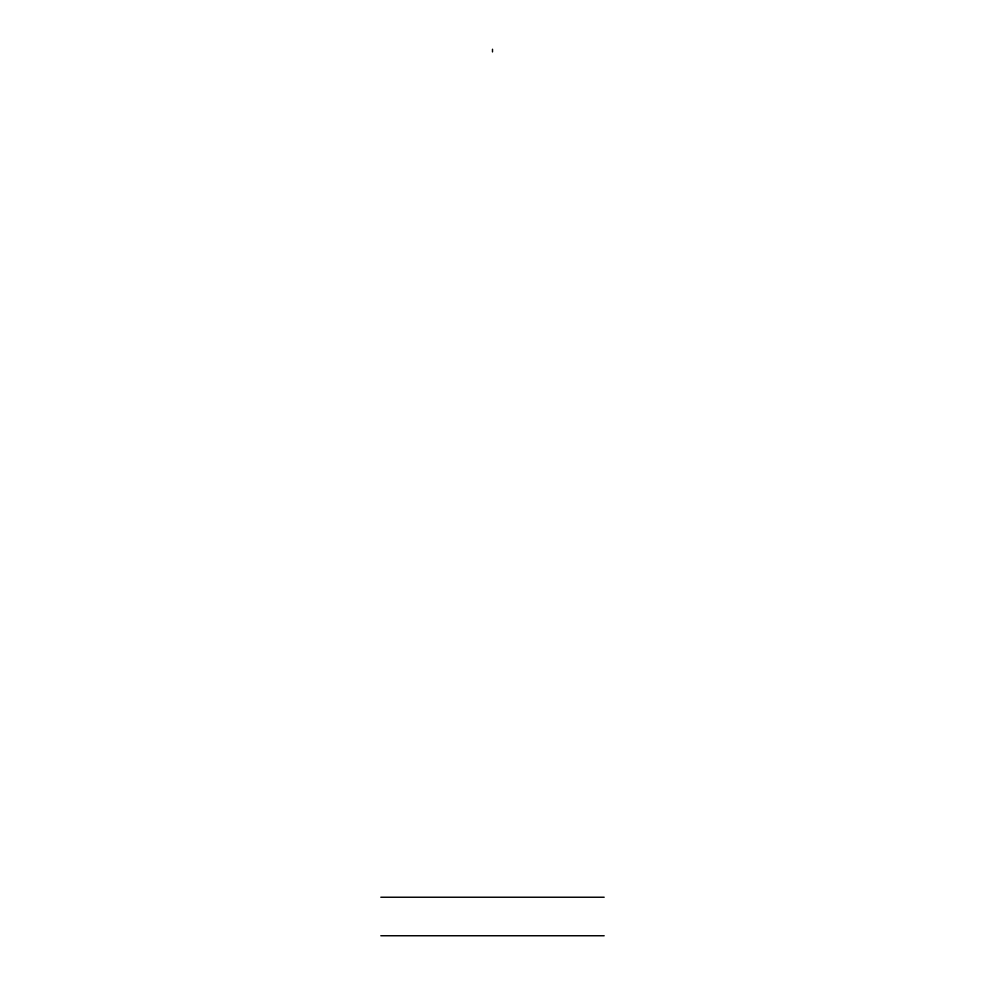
<?xml version="1.0" encoding="UTF-8"?>
<svg xmlns="http://www.w3.org/2000/svg" width="985" height="985" viewBox="0 0 985 985"><rect width="100%" height="100%" fill="white"/><g stroke="black" fill="none" stroke-linecap="round" stroke-linejoin="round"><path stroke-width="1.48" d="M380.826 897.236L604.174 897.236M380.826 935.75L604.174 935.75M492.5 49.25L492.5 51.922"/></g></svg>
